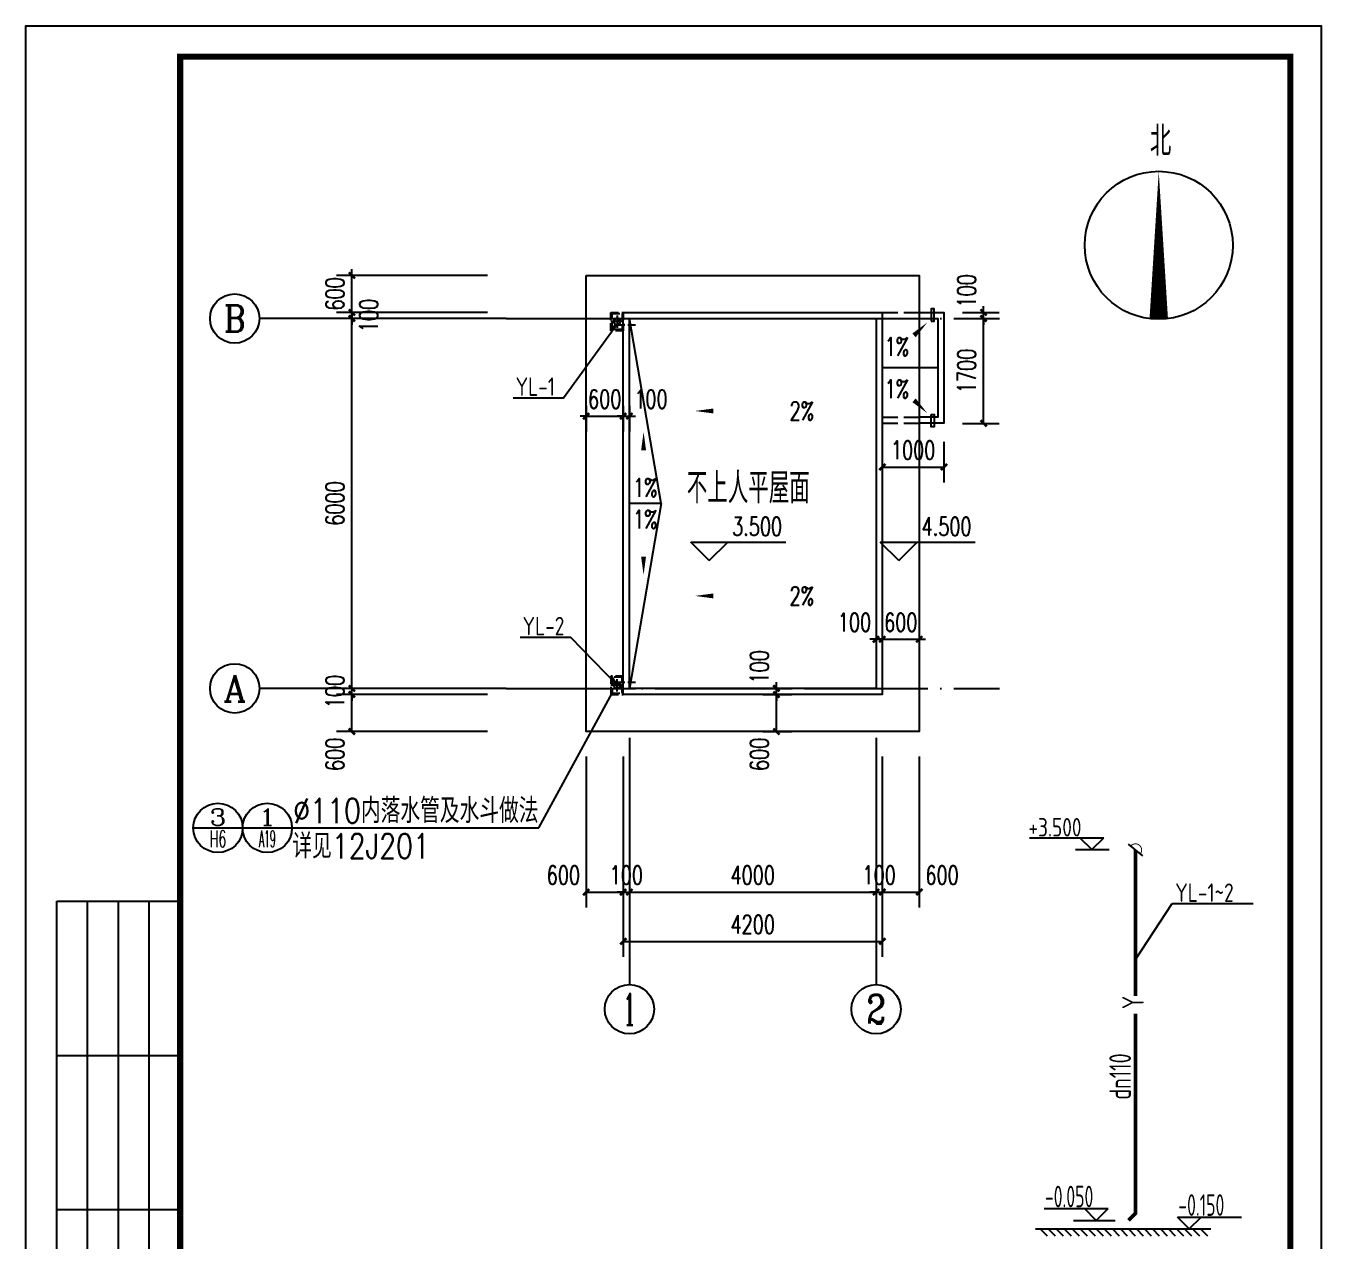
# Model space of a CAD drawing. Extents: x 5693218 to 11495510, y -728562 to -461276.
# Drawn here: x 5857017 to 5878017, y -493290 to -473576 of the extents above; entities that cross this region are included whole.
import ezdxf
from ezdxf.enums import TextEntityAlignment as Align

# ---------------------------------------------------------------- set-up
doc = ezdxf.new("R2010")
doc.units = 0
doc.header["$LTSCALE"] = 1000
doc.header["$MEASUREMENT"] = 0
for name, pattern in [('CONTINOUS', [0]), ('DASH', [0.35, 0.25, -0.1]), ('DASH_50', [0.175, 0.125, -0.05]), ('DOTE', [2.42, 2, -0.2, 0.02, -0.2])]:
    doc.linetypes.add(name, pattern=pattern)
doc.layers.get('0').update_dxf_attribs({"linetype": 'CONTINUOUS'})
doc.layers.get('Defpoints').update_dxf_attribs({"linetype": 'CONTINUOUS'})
doc.layers.add('_0', color=7, linetype='CONTINUOUS', lineweight=25)
for name, color, linetype in [('AXIS', 3, 'CONTINUOUS'), ('AXIS_TEXT', 7, 'CONTINUOUS'), ('DIM_ELEV', 3, 'CONTINUOUS'), ('DIM_SYMB', 3, 'CONTINUOUS'), ('DOTE', 252, 'CONTINUOUS'), ('LAYER1', 143, 'CONTINUOUS'), ('PUB_DIM', 3, 'CONTINUOUS'), ('PUB_TEXT', 7, 'CONTINUOUS'), ('PUB_TITLE', 4, 'CONTINUOUS'), ('TEXT_给水', 3, 'CONTINUOUS'), ('TWT_ELEV', 3, 'CONTINUOUS'), ('填充', 251, 'CONTINUOUS'), ('尺寸标注', 74, 'CONTINUOUS')]:
    doc.layers.add(name, color=color, linetype=linetype)
doc.styles.add('_HZTXT', font='txt.shx', dxfattribs={"width": 0.8, "bigfont": 'HZTXT.shx'})
doc.styles.add('_TCH_AXIS', font='COMPLEX', dxfattribs={"bigfont": 'GBCBIG'})
doc.styles.add('_TCH_DIM', font='SIMPLEX', dxfattribs={"bigfont": 'GBCBIG'})
doc.styles.add('_TCH_DIM_T3', font='SIMPLEX', dxfattribs={"width": 0.705882, "bigfont": 'GBCBIG'})
doc.styles.add('COMP', font='COMPLEX', dxfattribs={"bigfont": 'hztxt'})
doc.styles.add('COMPLEX', font='COMPLEX')
doc.styles.add('sceie', font='sceie.shx', dxfattribs={"width": 0.7, "bigfont": 'sceic.shx'})
doc.styles.add('schuco', font='sceie.shx', dxfattribs={"width": 0.7, "bigfont": 'sceic.shx'})
doc.styles.get("Standard").update_dxf_attribs({"font": 'GBENOR', "bigfont": 'GBCBIG'})
doc.styles.add('样式 1', font='sceie.shx', dxfattribs={"width": 0.75, "bigfont": 'sceic.shx'})
doc.dimstyles.new('_TCH_ARCH&&100', dxfattribs={"dimtxt": 297.5, "dimasz": 100, "dimexe": 250, "dimexo": 300, "dimgap": 126.25, "dimtad": 1, "dimdec": 0, "dimzin": 0, "dimdsep": 46, "dimtxsty": '_TCH_DIM_T3', "dimblk": 'ARCHTICK', "dimcen": 0.09, "dimclrt": 7, "dimazin": 2, "dimtfac": 1, "dimtdec": 0, "dimtix": 1, "dimtmove": 2, "dimatfit": 3, "dimfxl": 0, "dimtolj": 1, "dimtzin": 0, "dimarcsym": 0})

# ---------------------------------------------------------------- blocks, each defined once
blk = doc.blocks.new('$titleblk$00000095')
for p, q in [((-150, 20), (-150, 0)), ((-150, 20), (0, 20)), ((-125, 20), (-125, 0)), ((-100, 20), (-100, 0)), ((-75, 20), (-75, 0)), ((-75, 20), (-75, 0)), ((-50, 20), (-50, 0)), ((-25, 20), (-25, 0)), ((0, 20), (0, 0)), ((-150, 15), (-75, 15)), ((-75, 15), (0, 15)), ((-150, 10), (-75, 10)), ((-75, 10), (0, 10)), ((-150, 5), (-75, 5)), ((-75, 5), (0, 5))]:
    blk.add_line(p, q)
at = {"width": 0.8}
for s, p in [('建   筑', (-146.45, 15.65)), ('暖  通', (-70.35, 15.73)), ('结   构', (-146.45, 10.91)), ('给 排 水', (-71.03, 10.9)), ('电   气', (-146.45, 5.65)), ('工   艺', (-70.35, 6.13)), ('通   讯', (-146.45, 0.88)), ('自   控', (-70.35, 1.24))]:
    blk.add_text(s, height=3.509, dxfattribs=at).set_placement(p)
blk = doc.blocks.new('_INDEX')
blk.add_line((-0.5, 0), (0.5, 0))
blk.add_circle((0, 0), 0.5)
at = {"style": 'COMP'}
for tag, width, p, p2 in [('1', 2.333333, (-0.17, 0.05), (0.17, 0.05)), ('-', 1.166667, (-0.17, -0.39), (0.17, -0.39))]:
    blk.add_attdef(tag, text='', height=0.34, dxfattribs=dict(at, width=width)).set_placement(p, p2, align=Align.FIT)
blk = doc.blocks.new('_AXISO')
blk.add_circle((0, 0), 0.5)
at = {"layer": 'AXIS_TEXT', "style": 'COMPLEX', "width": 1.041667}
blk.add_attdef('A', text='', height=0.56, dxfattribs=at).set_placement((-0.25, -0.28), (0.25, -0.28), align=Align.FIT)
blk = doc.blocks.new('A$C05153518')
at = {"layer": 'LAYER1'}
h = blk.add_hatch(color=256, dxfattribs=at)
edge = h.paths.add_edge_path()
edge.add_ellipse((200, 200), major_axis=(77.8, 77.8), ratio=1, start_angle=315, end_angle=405, ccw=False)
edge.add_line((310, 200), (300, 200))
edge.add_ellipse((200, 200), major_axis=(-70.7, 70.7), ratio=1, start_angle=225, end_angle=315)
edge.add_line((200, 300), (200, 310))
edge = h.paths.add_edge_path()
edge.add_line((200, 310), (200, 300))
edge.add_ellipse((200, 200), major_axis=(70.7, 70.7), ratio=1, start_angle=45, end_angle=135)
edge.add_line((100, 200), (90, 200))
edge.add_ellipse((200, 200), major_axis=(-77.8, 77.8), ratio=1, start_angle=-45, end_angle=45, ccw=False)
edge = h.paths.add_edge_path()
edge.add_line((90, 200), (100, 200))
edge.add_ellipse((200, 200), major_axis=(-70.7, 70.7), ratio=1, start_angle=45, end_angle=135)
edge.add_line((200, 100), (200, 90))
edge.add_ellipse((200, 200), major_axis=(77.8, 77.8), ratio=1, start_angle=135, end_angle=225, ccw=False)
edge = h.paths.add_edge_path()
edge.add_line((300, 200), (310, 200))
edge.add_ellipse((200, 200), major_axis=(-77.8, 77.8), ratio=1, start_angle=135, end_angle=225, ccw=False)
edge.add_line((200, 90), (200, 100))
edge.add_ellipse((200, 200), major_axis=(70.7, 70.7), ratio=1, start_angle=225, end_angle=315)
h = blk.add_hatch(color=256, dxfattribs=at)
edge = h.paths.add_edge_path()
edge.add_ellipse((200, 200), major_axis=(77.8, 77.8), ratio=1, start_angle=315, end_angle=405, ccw=False)
edge.add_line((310, 200), (300, 200))
edge.add_ellipse((200, 200), major_axis=(-70.7, 70.7), ratio=1, start_angle=225, end_angle=315)
edge.add_line((200, 300), (200, 310))
edge = h.paths.add_edge_path()
edge.add_line((200, 310), (200, 300))
edge.add_ellipse((200, 200), major_axis=(70.7, 70.7), ratio=1, start_angle=45, end_angle=135)
edge.add_line((100, 200), (90, 200))
edge.add_ellipse((200, 200), major_axis=(-77.8, 77.8), ratio=1, start_angle=-45, end_angle=45, ccw=False)
edge = h.paths.add_edge_path()
edge.add_line((90, 200), (100, 200))
edge.add_ellipse((200, 200), major_axis=(-70.7, 70.7), ratio=1, start_angle=45, end_angle=135)
edge.add_line((200, 100), (200, 90))
edge.add_ellipse((200, 200), major_axis=(77.8, 77.8), ratio=1, start_angle=135, end_angle=225, ccw=False)
edge = h.paths.add_edge_path()
edge.add_line((300, 200), (310, 200))
edge.add_ellipse((200, 200), major_axis=(-77.8, 77.8), ratio=1, start_angle=135, end_angle=225, ccw=False)
edge.add_line((200, 90), (200, 100))
edge.add_ellipse((200, 200), major_axis=(70.7, 70.7), ratio=1, start_angle=225, end_angle=315)
at = {"layer": 'DOTE'}
for p, q in [((400, 200), (0, 200)), ((200, 400), (200, 0)), ((200, 400), (200, 0)), ((200, 400), (200, 0))]:
    blk.add_line(p, q, dxfattribs=at)
at = {"layer": 'LAYER1'}
for radius in [110, 110, 100, 100]:
    blk.add_circle((200, 200), radius, dxfattribs=at)
blk = doc.blocks.new('A$C395401BF')
at = {"layer": 'LAYER1', "xscale": -0.5, "yscale": 0.5, "zscale": 0.5, "rotation": 180}
blk.add_blockref('A$C05153518', (0, 200), dxfattribs=at)
blk = doc.blocks.new('34343434')
at = {"layer": 'DOTE'}
blk.add_line((57410, 27919), (57410, 28119), dxfattribs=at)
at = {"layer": 'LAYER1', "linetype": 'DASH_50'}
for p, q in [((57436, 28062), (57490, 28149)), ((57410, 28069), (57070, 28069)), ((57410, 27969), (57070, 27969))]:
    blk.add_line(p, q, dxfattribs=at)
for points in [[(57310, 27869), (57310, 28169), (57510, 28169), (57510, 27869)], [(57330, 27889), (57330, 28149), (57490, 28149), (57490, 27889)]]:
    blk.add_lwpolyline(points, close=True, dxfattribs=at)
at = {"layer": 'LAYER1', "linetype": 'CONTINOUS'}
blk.add_circle((57410, 28019), 50, dxfattribs=at)
at = {"rotation": 270}
blk.add_blockref('A$C395401BF', (57310, 28119), dxfattribs=at)
blk = doc.blocks.new('_ArchTick')
at = {"color": 0, "linetype": 'ByBlock', "const_width": 0.4}
blk.add_lwpolyline([(-0.5, -0.5), (0.5, 0.5)], dxfattribs=at)
blk = doc.blocks.new('*D627')
at = {"layer": 'AXIS', "color": 0, "lineweight": -2}
for p, q in [((5866702, -485428), (5866702, -488678)), ((5870902, -485428), (5870902, -488678)), ((5866702, -488428), (5870902, -488428))]:
    blk.add_line(p, q, dxfattribs=at)
at = {"layer": 'Defpoints', "color": 0}
for p in [(5866702, -485128), (5870902, -485128), (5870902, -488428)]:
    blk.add_point(p, dxfattribs=at)
at = {"layer": 'AXIS', "color": 0, "lineweight": -2, "xscale": 100, "yscale": 100, "zscale": 100, "rotation": 180}
blk.add_blockref('_ArchTick', (5866702, -488428), dxfattribs=at)
at = {"layer": 'AXIS', "color": 0, "lineweight": -2, "xscale": 100, "yscale": 100, "zscale": 100}
blk.add_blockref('_ArchTick', (5870902, -488428), dxfattribs=at)
at = {"layer": 'AXIS', "color": 7, "insert": (5868802, -488153), "char_height": 297.5, "attachment_point": 5, "style": '_TCH_DIM_T3'}
blk.add_mtext('\\A1;4200', dxfattribs=at)
blk = doc.blocks.new('*D628')
at = {"layer": 'AXIS', "color": 0, "lineweight": -2}
for p, q in [((5866102, -485428), (5866102, -487878)), ((5866702, -485428), (5866702, -487878)), ((5866102, -487628), (5866702, -487628))]:
    blk.add_line(p, q, dxfattribs=at)
at = {"layer": 'Defpoints', "color": 0}
for p in [(5866102, -485128), (5866702, -485128), (5866702, -487628)]:
    blk.add_point(p, dxfattribs=at)
at = {"layer": 'AXIS', "color": 0, "lineweight": -2, "xscale": 100, "yscale": 100, "zscale": 100, "rotation": 180}
blk.add_blockref('_ArchTick', (5866102, -487628), dxfattribs=at)
at = {"layer": 'AXIS', "color": 0, "lineweight": -2, "xscale": 100, "yscale": 100, "zscale": 100}
blk.add_blockref('_ArchTick', (5866702, -487628), dxfattribs=at)
at = {"layer": 'AXIS', "color": 7, "insert": (5865732, -487353), "char_height": 297.5, "attachment_point": 5, "style": '_TCH_DIM_T3'}
blk.add_mtext('\\A1;600', dxfattribs=at)
blk = doc.blocks.new('*D629')
at = {"layer": 'AXIS', "color": 0, "lineweight": -2}
for p, q in [((5866702, -485428), (5866702, -487878)), ((5866802, -485428), (5866802, -487878)), ((5866702, -487628), (5866602, -487628)), ((5866702, -487628), (5866802, -487628)), ((5866802, -487628), (5866902, -487628))]:
    blk.add_line(p, q, dxfattribs=at)
at = {"layer": 'Defpoints', "color": 0}
for p in [(5866702, -485128), (5866802, -485128), (5866802, -487628)]:
    blk.add_point(p, dxfattribs=at)
at = {"layer": 'AXIS', "color": 0, "lineweight": -2, "xscale": 100, "yscale": 100, "zscale": 100}
blk.add_blockref('_ArchTick', (5866702, -487628), dxfattribs=at)
at = {"layer": 'AXIS', "color": 0, "lineweight": -2, "xscale": 100, "yscale": 100, "zscale": 100, "rotation": 180}
blk.add_blockref('_ArchTick', (5866802, -487628), dxfattribs=at)
at = {"layer": 'AXIS', "color": 7, "insert": (5866752, -487353), "char_height": 297.5, "attachment_point": 5, "style": '_TCH_DIM_T3'}
blk.add_mtext('\\A1;100', dxfattribs=at)
blk = doc.blocks.new('*D630')
at = {"layer": 'AXIS', "color": 0, "lineweight": -2}
for p, q in [((5866802, -485428), (5866802, -487878)), ((5870802, -485428), (5870802, -487878)), ((5866802, -487628), (5870802, -487628))]:
    blk.add_line(p, q, dxfattribs=at)
at = {"layer": 'Defpoints', "color": 0}
for p in [(5866802, -485128), (5870802, -485128), (5870802, -487628)]:
    blk.add_point(p, dxfattribs=at)
at = {"layer": 'AXIS', "color": 0, "lineweight": -2, "xscale": 100, "yscale": 100, "zscale": 100, "rotation": 180}
blk.add_blockref('_ArchTick', (5866802, -487628), dxfattribs=at)
at = {"layer": 'AXIS', "color": 0, "lineweight": -2, "xscale": 100, "yscale": 100, "zscale": 100}
blk.add_blockref('_ArchTick', (5870802, -487628), dxfattribs=at)
at = {"layer": 'AXIS', "color": 7, "insert": (5868802, -487353), "char_height": 297.5, "attachment_point": 5, "style": '_TCH_DIM_T3'}
blk.add_mtext('\\A1;4000', dxfattribs=at)
blk = doc.blocks.new('*D631')
at = {"layer": 'AXIS', "color": 0, "lineweight": -2}
for p, q in [((5870802, -485428), (5870802, -487878)), ((5870902, -485428), (5870902, -487878)), ((5870802, -487628), (5870702, -487628)), ((5870802, -487628), (5870902, -487628)), ((5870902, -487628), (5871002, -487628))]:
    blk.add_line(p, q, dxfattribs=at)
at = {"layer": 'Defpoints', "color": 0}
for p in [(5870802, -485128), (5870902, -485128), (5870902, -487628)]:
    blk.add_point(p, dxfattribs=at)
at = {"layer": 'AXIS', "color": 0, "lineweight": -2, "xscale": 100, "yscale": 100, "zscale": 100}
blk.add_blockref('_ArchTick', (5870802, -487628), dxfattribs=at)
at = {"layer": 'AXIS', "color": 0, "lineweight": -2, "xscale": 100, "yscale": 100, "zscale": 100, "rotation": 180}
blk.add_blockref('_ArchTick', (5870902, -487628), dxfattribs=at)
at = {"layer": 'AXIS', "color": 7, "insert": (5870852, -487353), "char_height": 297.5, "attachment_point": 5, "style": '_TCH_DIM_T3'}
blk.add_mtext('\\A1;100', dxfattribs=at)
blk = doc.blocks.new('*D632')
at = {"layer": 'AXIS', "color": 0, "lineweight": -2}
for p, q in [((5870902, -485428), (5870902, -487878)), ((5871502, -485428), (5871502, -487878)), ((5870902, -487628), (5871502, -487628))]:
    blk.add_line(p, q, dxfattribs=at)
at = {"layer": 'Defpoints', "color": 0}
for p in [(5870902, -485128), (5871502, -485128), (5871502, -487628)]:
    blk.add_point(p, dxfattribs=at)
at = {"layer": 'AXIS', "color": 0, "lineweight": -2, "xscale": 100, "yscale": 100, "zscale": 100, "rotation": 180}
blk.add_blockref('_ArchTick', (5870902, -487628), dxfattribs=at)
at = {"layer": 'AXIS', "color": 0, "lineweight": -2, "xscale": 100, "yscale": 100, "zscale": 100}
blk.add_blockref('_ArchTick', (5871502, -487628), dxfattribs=at)
at = {"layer": 'AXIS', "color": 7, "insert": (5871872, -487353), "char_height": 297.5, "attachment_point": 5, "style": '_TCH_DIM_T3'}
blk.add_mtext('\\A1;600', dxfattribs=at)
blk = doc.blocks.new('*D633')
at = {"layer": 'AXIS', "color": 0, "lineweight": -2}
for p, q in [((5864502, -484424), (5862052, -484424)), ((5862302, -485024), (5862302, -484424)), ((5864502, -485024), (5862052, -485024))]:
    blk.add_line(p, q, dxfattribs=at)
at = {"layer": 'Defpoints', "color": 0}
for p in [(5862302, -484424), (5864802, -484424), (5864802, -485024)]:
    blk.add_point(p, dxfattribs=at)
at = {"layer": 'AXIS', "color": 0, "lineweight": -2, "xscale": 100, "yscale": 100, "zscale": 100}
for p, rotation in [((5862302, -484424), 90), ((5862302, -485024), 270)]:
    blk.add_blockref('_ArchTick', p, dxfattribs=dict(at, rotation=rotation))
at = {"layer": 'AXIS', "color": 7, "insert": (5862027, -485394), "char_height": 297.5, "attachment_point": 5, "rotation": 90, "style": '_TCH_DIM_T3'}
blk.add_mtext('\\A1;600', dxfattribs=at)
blk = doc.blocks.new('*D634')
at = {"layer": 'AXIS', "color": 0, "lineweight": -2}
for p, q in [((5862302, -484324), (5862302, -484224)), ((5864502, -484324), (5862052, -484324)), ((5864502, -484424), (5862052, -484424)), ((5862302, -484424), (5862302, -484324)), ((5862302, -484424), (5862302, -484524))]:
    blk.add_line(p, q, dxfattribs=at)
at = {"layer": 'Defpoints', "color": 0}
for p in [(5862302, -484324), (5864802, -484324), (5864802, -484424)]:
    blk.add_point(p, dxfattribs=at)
at = {"layer": 'AXIS', "color": 0, "lineweight": -2, "xscale": 100, "yscale": 100, "zscale": 100}
for p, rotation in [((5862302, -484324), 270), ((5862302, -484424), 90)]:
    blk.add_blockref('_ArchTick', p, dxfattribs=dict(at, rotation=rotation))
at = {"layer": 'AXIS', "color": 7, "insert": (5862027, -484374), "char_height": 297.5, "attachment_point": 5, "rotation": 90, "style": '_TCH_DIM_T3'}
blk.add_mtext('\\A1;100', dxfattribs=at)
blk = doc.blocks.new('*D635')
at = {"layer": 'AXIS', "color": 0, "lineweight": -2}
for p, q in [((5864502, -478324), (5862052, -478324)), ((5862302, -484324), (5862302, -478324)), ((5864502, -484324), (5862052, -484324))]:
    blk.add_line(p, q, dxfattribs=at)
at = {"layer": 'Defpoints', "color": 0}
for p in [(5862302, -478324), (5864802, -478324), (5864802, -484324)]:
    blk.add_point(p, dxfattribs=at)
at = {"layer": 'AXIS', "color": 0, "lineweight": -2, "xscale": 100, "yscale": 100, "zscale": 100}
for p, rotation in [((5862302, -478324), 90), ((5862302, -484324), 270)]:
    blk.add_blockref('_ArchTick', p, dxfattribs=dict(at, rotation=rotation))
at = {"layer": 'AXIS', "color": 7, "insert": (5862027, -481324), "char_height": 297.5, "attachment_point": 5, "rotation": 90, "style": '_TCH_DIM_T3'}
blk.add_mtext('\\A1;6000', dxfattribs=at)
blk = doc.blocks.new('*D636')
at = {"layer": 'AXIS', "color": 0, "lineweight": -2}
for p, q in [((5862302, -478224), (5862302, -478124)), ((5864502, -478224), (5862052, -478224)), ((5864502, -478324), (5862052, -478324)), ((5862302, -478324), (5862302, -478224)), ((5862302, -478324), (5862302, -478424))]:
    blk.add_line(p, q, dxfattribs=at)
at = {"layer": 'Defpoints', "color": 0}
for p in [(5862302, -478224), (5864802, -478224), (5864802, -478324)]:
    blk.add_point(p, dxfattribs=at)
at = {"layer": 'AXIS', "color": 0, "lineweight": -2, "xscale": 100, "yscale": 100, "zscale": 100}
for p, rotation in [((5862302, -478224), 270), ((5862302, -478324), 90)]:
    blk.add_blockref('_ArchTick', p, dxfattribs=dict(at, rotation=rotation))
at = {"layer": 'AXIS', "color": 7, "insert": (5862577, -478274), "char_height": 297.5, "attachment_point": 5, "rotation": 90, "style": '_TCH_DIM_T3'}
blk.add_mtext('\\A1;100', dxfattribs=at)
blk = doc.blocks.new('*D637')
at = {"layer": 'AXIS', "color": 0, "lineweight": -2}
for p, q in [((5862302, -477624), (5862302, -477524)), ((5864502, -477624), (5862052, -477624)), ((5862302, -478224), (5862302, -477624)), ((5864502, -478224), (5862052, -478224)), ((5862302, -478224), (5862302, -478324))]:
    blk.add_line(p, q, dxfattribs=at)
at = {"layer": 'Defpoints', "color": 0}
for p in [(5862302, -477624), (5864802, -477624), (5864802, -478224)]:
    blk.add_point(p, dxfattribs=at)
at = {"layer": 'AXIS', "color": 0, "lineweight": -2, "xscale": 100, "yscale": 100, "zscale": 100}
for p, rotation in [((5862302, -477624), 270), ((5862302, -478224), 90)]:
    blk.add_blockref('_ArchTick', p, dxfattribs=dict(at, rotation=rotation))
at = {"layer": 'AXIS', "color": 7, "insert": (5862027, -477924), "char_height": 297.5, "attachment_point": 5, "rotation": 90, "style": '_TCH_DIM_T3'}
blk.add_mtext('\\A1;600', dxfattribs=at)
blk = doc.blocks.new('*D616')
at = {"layer": 'Defpoints', "color": 0}
for p in [(5866702, -479439), (5866802, -479439), (5866802, -479907)]:
    blk.add_point(p, dxfattribs=at)
at = {"layer": 'PUB_DIM', "color": 0, "lineweight": -2}
for p, q in [((5866702, -479739), (5866702, -480157)), ((5866802, -479739), (5866802, -480157)), ((5866702, -479907), (5866602, -479907)), ((5866702, -479907), (5866802, -479907)), ((5866802, -479907), (5866902, -479907))]:
    blk.add_line(p, q, dxfattribs=at)
at = {"layer": 'PUB_DIM', "color": 0, "lineweight": -2, "xscale": 100, "yscale": 100, "zscale": 100}
blk.add_blockref('_ArchTick', (5866702, -479907), dxfattribs=at)
at = {"layer": 'PUB_DIM', "color": 0, "lineweight": -2, "xscale": 100, "yscale": 100, "zscale": 100, "rotation": 180}
blk.add_blockref('_ArchTick', (5866802, -479907), dxfattribs=at)
at = {"layer": 'PUB_DIM', "color": 7, "insert": (5867152, -479632), "char_height": 297.5, "attachment_point": 5, "style": '_TCH_DIM_T3'}
blk.add_mtext('\\A1;100', dxfattribs=at)
blk = doc.blocks.new('*D617')
at = {"layer": 'Defpoints', "color": 0}
for p in [(5866102, -479439), (5866702, -479439), (5866702, -479907)]:
    blk.add_point(p, dxfattribs=at)
at = {"layer": 'PUB_DIM', "color": 0, "lineweight": -2}
for p, q in [((5866102, -479739), (5866102, -480157)), ((5866702, -479739), (5866702, -480157)), ((5866102, -479907), (5866002, -479907)), ((5866102, -479907), (5866702, -479907)), ((5866702, -479907), (5866802, -479907))]:
    blk.add_line(p, q, dxfattribs=at)
at = {"layer": 'PUB_DIM', "color": 0, "lineweight": -2, "xscale": 100, "yscale": 100, "zscale": 100}
blk.add_blockref('_ArchTick', (5866102, -479907), dxfattribs=at)
at = {"layer": 'PUB_DIM', "color": 0, "lineweight": -2, "xscale": 100, "yscale": 100, "zscale": 100, "rotation": 180}
blk.add_blockref('_ArchTick', (5866702, -479907), dxfattribs=at)
at = {"layer": 'PUB_DIM', "color": 7, "insert": (5866402, -479632), "char_height": 297.5, "attachment_point": 5, "style": '_TCH_DIM_T3'}
blk.add_mtext('\\A1;600', dxfattribs=at)
blk = doc.blocks.new('*D620')
at = {"layer": 'Defpoints', "color": 0}
for p in [(5868667, -484424), (5869185, -484424), (5868667, -485024)]:
    blk.add_point(p, dxfattribs=at)
at = {"layer": 'PUB_DIM', "color": 0, "lineweight": -2}
for p, q in [((5868967, -484424), (5869435, -484424)), ((5869185, -485024), (5869185, -484424)), ((5868967, -485024), (5869435, -485024))]:
    blk.add_line(p, q, dxfattribs=at)
at = {"layer": 'PUB_DIM', "color": 0, "lineweight": -2, "xscale": 100, "yscale": 100, "zscale": 100}
for p, rotation in [((5869185, -484424), 90), ((5869185, -485024), 270)]:
    blk.add_blockref('_ArchTick', p, dxfattribs=dict(at, rotation=rotation))
at = {"layer": 'PUB_DIM', "color": 7, "insert": (5868910, -485394), "char_height": 297.5, "attachment_point": 5, "rotation": 90, "style": '_TCH_DIM_T3'}
blk.add_mtext('\\A1;600', dxfattribs=at)
blk = doc.blocks.new('*D621')
at = {"layer": 'Defpoints', "color": 0}
for p in [(5868667, -484324), (5868667, -484424), (5869185, -484324)]:
    blk.add_point(p, dxfattribs=at)
at = {"layer": 'PUB_DIM', "color": 0, "lineweight": -2}
for p, q in [((5869185, -484324), (5869185, -484224)), ((5868967, -484324), (5869435, -484324)), ((5868967, -484424), (5869435, -484424)), ((5869185, -484424), (5869185, -484324)), ((5869185, -484424), (5869185, -484524))]:
    blk.add_line(p, q, dxfattribs=at)
at = {"layer": 'PUB_DIM', "color": 0, "lineweight": -2, "xscale": 100, "yscale": 100, "zscale": 100}
for p, rotation in [((5869185, -484324), 270), ((5869185, -484424), 90)]:
    blk.add_blockref('_ArchTick', p, dxfattribs=dict(at, rotation=rotation))
at = {"layer": 'PUB_DIM', "color": 7, "insert": (5868910, -483974), "char_height": 297.5, "attachment_point": 5, "rotation": 90, "style": '_TCH_DIM_T3'}
blk.add_mtext('\\A1;100', dxfattribs=at)
blk = doc.blocks.new('*D622')
at = {"layer": 'Defpoints', "color": 0}
for p in [(5870802, -483062), (5870902, -483062), (5870902, -483527)]:
    blk.add_point(p, dxfattribs=at)
at = {"layer": 'PUB_DIM', "color": 0, "lineweight": -2}
for p, q in [((5870802, -483362), (5870802, -483777)), ((5870902, -483362), (5870902, -483777)), ((5870802, -483527), (5870702, -483527)), ((5870802, -483527), (5870902, -483527)), ((5870902, -483527), (5871002, -483527))]:
    blk.add_line(p, q, dxfattribs=at)
at = {"layer": 'PUB_DIM', "color": 0, "lineweight": -2, "xscale": 100, "yscale": 100, "zscale": 100}
blk.add_blockref('_ArchTick', (5870802, -483527), dxfattribs=at)
at = {"layer": 'PUB_DIM', "color": 0, "lineweight": -2, "xscale": 100, "yscale": 100, "zscale": 100, "rotation": 180}
blk.add_blockref('_ArchTick', (5870902, -483527), dxfattribs=at)
at = {"layer": 'PUB_DIM', "color": 7, "insert": (5870452, -483252), "char_height": 297.5, "attachment_point": 5, "style": '_TCH_DIM_T3'}
blk.add_mtext('\\A1;100', dxfattribs=at)
blk = doc.blocks.new('*D623')
at = {"layer": 'Defpoints', "color": 0}
for p in [(5870902, -483062), (5871502, -483062), (5871502, -483527)]:
    blk.add_point(p, dxfattribs=at)
at = {"layer": 'PUB_DIM', "color": 0, "lineweight": -2}
for p, q in [((5870902, -483362), (5870902, -483777)), ((5871502, -483362), (5871502, -483777)), ((5870902, -483527), (5870802, -483527)), ((5870902, -483527), (5871502, -483527)), ((5871502, -483527), (5871602, -483527))]:
    blk.add_line(p, q, dxfattribs=at)
at = {"layer": 'PUB_DIM', "color": 0, "lineweight": -2, "xscale": 100, "yscale": 100, "zscale": 100}
blk.add_blockref('_ArchTick', (5870902, -483527), dxfattribs=at)
at = {"layer": 'PUB_DIM', "color": 0, "lineweight": -2, "xscale": 100, "yscale": 100, "zscale": 100, "rotation": 180}
blk.add_blockref('_ArchTick', (5871502, -483527), dxfattribs=at)
at = {"layer": 'PUB_DIM', "color": 7, "insert": (5871202, -483252), "char_height": 297.5, "attachment_point": 5, "style": '_TCH_DIM_T3'}
blk.add_mtext('\\A1;600', dxfattribs=at)
blk = doc.blocks.new('*D624')
at = {"layer": 'Defpoints', "color": 0}
for p in [(5870902, -480024), (5871902, -480024), (5871902, -480734)]:
    blk.add_point(p, dxfattribs=at)
at = {"layer": 'PUB_DIM', "color": 0, "lineweight": -2}
for p, q in [((5870902, -480324), (5870902, -480984)), ((5871902, -480324), (5871902, -480984)), ((5870902, -480734), (5871902, -480734))]:
    blk.add_line(p, q, dxfattribs=at)
at = {"layer": 'PUB_DIM', "color": 0, "lineweight": -2, "xscale": 100, "yscale": 100, "zscale": 100, "rotation": 180}
blk.add_blockref('_ArchTick', (5870902, -480734), dxfattribs=at)
at = {"layer": 'PUB_DIM', "color": 0, "lineweight": -2, "xscale": 100, "yscale": 100, "zscale": 100}
blk.add_blockref('_ArchTick', (5871902, -480734), dxfattribs=at)
at = {"layer": 'PUB_DIM', "color": 7, "insert": (5871402, -480459), "char_height": 297.5, "attachment_point": 5, "style": '_TCH_DIM_T3'}
blk.add_mtext('\\A1;1000', dxfattribs=at)
blk = doc.blocks.new('*D625')
at = {"layer": 'Defpoints', "color": 0}
for p in [(5871902, -478324), (5872545, -478324), (5871902, -480024)]:
    blk.add_point(p, dxfattribs=at)
at = {"layer": 'PUB_DIM', "color": 0, "lineweight": -2}
for p, q in [((5872202, -478324), (5872795, -478324)), ((5872545, -480024), (5872545, -478324)), ((5872202, -480024), (5872795, -480024))]:
    blk.add_line(p, q, dxfattribs=at)
at = {"layer": 'PUB_DIM', "color": 0, "lineweight": -2, "xscale": 100, "yscale": 100, "zscale": 100}
for p, rotation in [((5872545, -478324), 90), ((5872545, -480024), 270)]:
    blk.add_blockref('_ArchTick', p, dxfattribs=dict(at, rotation=rotation))
at = {"layer": 'PUB_DIM', "color": 7, "insert": (5872270, -479174), "char_height": 297.5, "attachment_point": 5, "rotation": 90, "style": '_TCH_DIM_T3'}
blk.add_mtext('\\A1;1700', dxfattribs=at)
blk = doc.blocks.new('*D626')
at = {"layer": 'Defpoints', "color": 0}
for p in [(5871902, -478224), (5871902, -478324), (5872545, -478224)]:
    blk.add_point(p, dxfattribs=at)
at = {"layer": 'PUB_DIM', "color": 0, "lineweight": -2}
for p, q in [((5872545, -478224), (5872545, -478124)), ((5872202, -478224), (5872795, -478224)), ((5872202, -478324), (5872795, -478324)), ((5872545, -478324), (5872545, -478224)), ((5872545, -478324), (5872545, -478424))]:
    blk.add_line(p, q, dxfattribs=at)
at = {"layer": 'PUB_DIM', "color": 0, "lineweight": -2, "xscale": 100, "yscale": 100, "zscale": 100}
for p, rotation in [((5872545, -478224), 270), ((5872545, -478324), 90)]:
    blk.add_blockref('_ArchTick', p, dxfattribs=dict(at, rotation=rotation))
at = {"layer": 'PUB_DIM', "color": 7, "insert": (5872270, -477874), "char_height": 297.5, "attachment_point": 5, "rotation": 90, "style": '_TCH_DIM_T3'}
blk.add_mtext('\\A1;100', dxfattribs=at)

msp = doc.modelspace()

# ---------------------------------------------------------------- linework, layer by layer
for p, q in [((5867317.7, -481323.5), (5866802.2, -478323.5)), ((5867317.7, -481323.5), (5866802.2, -484323.5)), ((5874889.4, -486850.9), (5875123.3, -487038.7))]:
    msp.add_line(p, q)
at = {"color": 0, "linetype": 'DASH'}
for p, q in [((5870902.2, -478223.5), (5871502.2, -478223.5)), ((5870902.2, -478323.5), (5871502.2, -478323.5)), ((5870902.2, -479923.5), (5871502.2, -479923.5)), ((5870902.2, -480023.5), (5871502.2, -480023.5))]:
    msp.add_line(p, q, dxfattribs=at)
at = {"color": 0}
msp.add_line((5871802.2, -479123.5), (5870902.2, -479123.5), dxfattribs=at)
for points in [[(5878017, -503276.5), (5857017, -503276.5), (5857017, -473576.5), (5878017, -473576.5)], [(5866102.2, -477623.5), (5871502.2, -477623.5), (5871502.2, -485023.5), (5866102.2, -485023.5)], [(5866802.2, -478323.5), (5870802.2, -478323.5), (5870802.2, -484323.5), (5866802.2, -484323.5)]]:
    msp.add_lwpolyline(points, close=True, dxfattribs=at)
at = {"color": 0, "const_width": 100}
msp.add_lwpolyline([(5877517, -502776.5), (5859517, -502776.5), (5859517, -474076.5), (5877517, -474076.5)], close=True, dxfattribs=at)
for points in [[(5871693.8, -478369), (5871743.8, -478369), (5871743.8, -478169), (5871693.8, -478169)], [(5871693.8, -479878.1), (5871743.8, -479878.1), (5871743.8, -480078.1), (5871693.8, -480078.1)]]:
    msp.add_lwpolyline(points, close=True)
at = {"color": 0, "linetype": 'DASH'}
msp.add_lwpolyline([(5866702.2, -478223.5), (5870902.2, -478223.5), (5870902.2, -484423.5), (5866702.2, -484423.5)], close=True, dxfattribs=at)
for points in [[(5871502.2, -478223.5), (5871902.2, -478223.5), (5871902.2, -480023.5), (5871502.2, -480023.5)], [(5871502.2, -478323.5), (5871802.2, -478323.5), (5871802.2, -479923.5), (5871502.2, -479923.5)], [(5864916.5, -479608.5), (5865735.2, -479608.5), (5866596, -478423.2)], [(5865028.8, -483492.3), (5865847.5, -483492.3), (5866602.2, -484273.5)]]:
    msp.add_lwpolyline(points)
at = {"const_width": 15}
msp.add_lwpolyline([(5874929.5, -486883.1, -1), (5875085.4, -487008.3)], format="xyb", dxfattribs=at)
at = {"layer": '_0', "color": 0}
msp.add_line((5867317.7, -481323.5), (5866802.2, -481323.5), dxfattribs=at)
at = {"layer": 'AXIS', "color": 0}
for p, q in [((5864802.2, -478323.5), (5860802.2, -478323.5)), ((5864802.2, -484323.5), (5860802.2, -484323.5)), ((5866802.2, -485128), (5866802.2, -489128)), ((5870802.2, -485128), (5870802.2, -489128))]:
    msp.add_line(p, q, dxfattribs=at)
at = {"layer": 'DIM_ELEV', "color": 0}
for p, q in [((5868097.6, -482250.7), (5867797.6, -481950.7)), ((5867797.6, -481950.7), (5869337.8, -481950.7)), ((5868097.6, -482250.7), (5868397.6, -481950.7)), ((5871169.2, -482250.7), (5870869.2, -481950.7)), ((5870869.2, -481950.7), (5872409.4, -481950.7)), ((5871169.2, -482250.7), (5871469.2, -481950.7))]:
    msp.add_line(p, q, dxfattribs=at)
at = {"layer": 'DIM_SYMB'}
for points in [[(5875384.7, -478335.7, 300, 0, 0), (5875384.7, -475935.7, 0, 0, 0)], [(5871325.9, -478685.7, 0, 0, 0), (5871631.7, -478387.5, 0, 80, 0), (5871416.9, -478596.9, 0, 0, 0)], [(5871325.9, -479561.4, 0, 0, 0), (5871631.7, -479859.6, 0, 80, 0), (5871416.9, -479650.2, 0, 0, 0)], [(5867031.9, -480816.2, 0, 0, 0), (5867031.9, -480162.8, 0, 80, 0), (5867031.9, -480462.8, 0, 0, 0)], [(5867031.9, -481830.9, 0, 0, 0), (5867031.9, -482484.3, 0, 80, 0), (5867031.9, -482184.3, 0, 0, 0)]]:
    msp.add_lwpolyline(points, format="xyseb", dxfattribs=at)
at = {"layer": 'DIM_SYMB', "color": 0}
for points in [[(5869294.2, -479823.5, 0, 0, 0), (5867865.1, -479823.5, 0, 80, 0), (5868165.1, -479823.5, 0, 0, 0)], [(5869294.2, -482823.5, 0, 0, 0), (5867865.1, -482823.5, 0, 80, 0), (5868165.1, -482823.5, 0, 0, 0)]]:
    msp.add_lwpolyline(points, format="xyseb", dxfattribs=at)
at = {"layer": 'DIM_SYMB'}
msp.add_circle((5875384.7, -477135.7), 1200, dxfattribs=at)
at = {"layer": 'DOTE', "linetype": 'DOTE'}
for p, q in [((5864802.2, -478323.5), (5872802.2, -478323.5)), ((5864802.2, -484323.5), (5872802.2, -484323.5))]:
    msp.add_line(p, q, dxfattribs=at)
at = {"layer": 'PUB_DIM'}
for p, q in [((5865333, -486586.9), (5866522.2, -484403.5)), ((5859898.6, -486586.9), (5865333, -486586.9))]:
    msp.add_line(p, q, dxfattribs=at)
at = {"layer": 'PUB_TEXT'}
for p, q in [((5875007.3, -488720.1), (5875600.6, -487810.6)), ((5875600.6, -487810.6), (5876915.7, -487810.6)), ((5873386.2, -493092.9), (5876231.4, -493092.9)), ((5873462.1, -493092.9), (5873572.9, -493203.7)), ((5873592.2, -493092.9), (5873703, -493203.7)), ((5873722.2, -493092.9), (5873833, -493203.7)), ((5873852.2, -493092.9), (5873963, -493203.7)), ((5873982.3, -493092.9), (5874093.1, -493203.7)), ((5874112.3, -493092.9), (5874223.1, -493203.7)), ((5874242.3, -493092.9), (5874353.1, -493203.7)), ((5874372.3, -493092.9), (5874483.2, -493203.7)), ((5874502.4, -493092.9), (5874613.2, -493203.7)), ((5874632.4, -493092.9), (5874743.2, -493203.7)), ((5874762.4, -493092.9), (5874873.3, -493203.7)), ((5874892.5, -493092.9), (5875003.3, -493203.7)), ((5875022.5, -493092.9), (5875133.3, -493203.7)), ((5875152.5, -493092.9), (5875263.3, -493203.7)), ((5875282.6, -493092.9), (5875393.4, -493203.7)), ((5875412.6, -493092.9), (5875523.4, -493203.7)), ((5875542.6, -493092.9), (5875653.4, -493203.7)), ((5875672.7, -493092.9), (5875783.5, -493203.7)), ((5875802.7, -493092.9), (5875913.5, -493203.7)), ((5875932.7, -493092.9), (5876043.5, -493203.7)), ((5876062.8, -493092.9), (5876173.6, -493203.7))]:
    msp.add_line(p, q, dxfattribs=at)
at = {"layer": 'TEXT_给水', "color": 4, "linetype": 'Continuous', "const_width": 60}
for points in [[(5875007.3, -486943.7), (5875007.3, -489315.8)], [(5874893.6, -492954.6), (5875007.3, -492840.9), (5875007.3, -489598.2)]]:
    msp.add_lwpolyline(points, dxfattribs=at)
at = {"layer": 'TWT_ELEV', "color": 0}
for p, q in [((5873286.6, -486747), (5874491.8, -486747)), ((5874299.8, -486939), (5874107.8, -486747)), ((5874299.8, -486939), (5874491.8, -486747)), ((5873525, -492762.6), (5874563.7, -492762.6)), ((5874371.7, -492954.6), (5874179.7, -492762.6)), ((5874371.7, -492954.6), (5874563.7, -492762.6)), ((5874000.4, -492954.6), (5874677.5, -492954.6)), ((5875879.7, -493092.9), (5875687.7, -492900.9)), ((5875687.7, -492900.9), (5876726.4, -492900.9)), ((5875879.7, -493092.9), (5876071.7, -492900.9))]:
    msp.add_line(p, q, dxfattribs=at)
at = {"layer": '填充'}
msp.add_lwpolyline([(5866702.2, -484423.5), (5866702.2, -478223.5), (5870902.2, -478223.5), (5870902.2, -484423.5)], close=True, dxfattribs=at)
at = {"layer": '尺寸标注', "color": 0}
for p, q in [((5874035.8, -486939), (5874315.5, -486939)), ((5874299.8, -486939), (5874579.5, -486939)), ((5873398.8, -493092.9), (5873678.4, -493092.9)), ((5873662.8, -493092.9), (5873942.5, -493092.9))]:
    msp.add_line(p, q, dxfattribs=at)

# ---------------------------------------------------------------- block references
at = {"linetype": 'DOTE', "rotation": 180}
msp.add_blockref('34343434', (5924012.2, -450354.4), dxfattribs=at)
at = {"linetype": 'DOTE', "xscale": -1}
msp.add_blockref('34343434', (5924012.2, -512292.7), dxfattribs=at)
at = {"layer": 'AXIS', "color": 0}
ref = msp.add_blockref('_AXISO', (5860402.2, -478323.5), dxfattribs=dict(at, xscale=800, yscale=800, zscale=800))
ref.add_attrib('A', 'B', dxfattribs={"layer": 'AXIS_TEXT', "color": 0, "height": 435.3, "style": '_TCH_AXIS'}).set_placement((5860226, -478541.2), (5860578.4, -478541.2), align=Align.FIT)
ref = msp.add_blockref('_AXISO', (5860402.2, -484323.5), dxfattribs=dict(at, xscale=800, yscale=800, zscale=800))
ref.add_attrib('A', 'A', dxfattribs={"layer": 'AXIS_TEXT', "color": 0, "height": 425.2, "style": '_TCH_AXIS'}).set_placement((5860220, -484536.1), (5860584.4, -484536.1), align=Align.FIT)
ref = msp.add_blockref('_AXISO', (5866802.2, -489528), dxfattribs=dict(at, xscale=800, yscale=800, zscale=800))
ref.add_attrib('A', '1', dxfattribs={"layer": 'AXIS_TEXT', "color": 0, "height": 514.7, "style": '_TCH_AXIS'}).set_placement((5866691.9, -489785.4), (5866912.5, -489785.4), align=Align.FIT)
ref = msp.add_blockref('_AXISO', (5870802.2, -489528), dxfattribs=dict(at, xscale=800, yscale=800, zscale=800))
ref.add_attrib('A', '2', dxfattribs={"layer": 'AXIS_TEXT', "color": 0, "height": 465.9, "style": '_TCH_AXIS'}).set_placement((5870646.9, -489761), (5870957.5, -489761), align=Align.FIT)
at = {"layer": 'PUB_DIM'}
ref = msp.add_blockref('_INDEX', (5860130.7, -486586.9), dxfattribs=dict(at, xscale=800, yscale=800, zscale=800))
ref.add_attrib('1', '3', dxfattribs={"layer": '0', "height": 272, "style": 'COMP', "width": 1.5}).set_placement((5859994.7, -486546.9), (5860266.7, -486546.9), align=Align.FIT)
ref.add_attrib('-', 'H6', dxfattribs={"layer": '0', "height": 272, "style": 'COMP', "width": 0.552632}).set_placement((5859994.7, -486898.9), (5860266.7, -486898.9), align=Align.FIT)
ref = msp.add_blockref('_INDEX', (5860930.7, -486586.9), dxfattribs=dict(at, xscale=800, yscale=800, zscale=800))
ref.add_attrib('1', '1', dxfattribs={"layer": '0', "height": 272, "style": 'COMP', "width": 2.333333}).set_placement((5860794.7, -486546.9), (5861066.7, -486546.9), align=Align.FIT)
ref.add_attrib('-', 'A19', dxfattribs={"layer": '0', "height": 272, "style": 'COMP', "width": 0.42}).set_placement((5860794.7, -486898.9), (5861066.7, -486898.9), align=Align.FIT)
at = {"layer": 'PUB_TITLE', "xscale": 100, "yscale": 100, "zscale": 100, "rotation": 90}
msp.add_blockref('$titleblk$00000095', (5859517, -487776.5), dxfattribs=at)

# ---------------------------------------------------------------- texts
at = {"style": 'schuco', "width": 0.7}
msp.add_text('不上人平屋面', height=500, dxfattribs=at).set_placement((5867731.9, -481323.5))
at = {"layer": 'PUB_DIM', "style": '_HZTXT', "width": 0.8}
for s, p in [('%%C110内落水管及水斗做法', (5861351.4, -486508)), ('详见12J201', (5861336.6, -487082.6))]:
    msp.add_text(s, height=400, dxfattribs=at).set_placement(p)
at = {"layer": 'PUB_TEXT', "style": '_TCH_DIM'}
msp.add_text('北', height=482.3, dxfattribs=at).set_placement((5875241.1, -475685.7))
at = {"layer": 'PUB_TEXT', "style": '_TCH_DIM', "width": 0.705882}
for p in [(5870940.5, -478929.1), (5870940.5, -479615.5), (5866861.9, -481213.8), (5866861.9, -481730.8)]:
    msp.add_text('1%', height=297.5, dxfattribs=at).set_placement(p)
at = {"layer": 'PUB_TEXT', "color": 0, "style": '_TCH_DIM', "width": 0.705882}
for s, p in [('2%', (5869399.2, -479972.3)), ('3.500', (5868467.8, -481845.7)), ('4.500', (5871539.4, -481845.7)), ('2%', (5869399.2, -482972.3))]:
    msp.add_text(s, height=297.5, dxfattribs=at).set_placement(p)
at = {"layer": 'TEXT_给水', "color": 4, "linetype": 'Continuous', "style": 'sceie', "width": 0.890219}
for s, p in [('YL-1', (5864956.1, -479579)), ('YL-2', (5865068.4, -483462.8)), ('+3.500', (5873272.6, -486726.3)), ('YL-1~2', (5875651.6, -487787.7))]:
    msp.add_text(s, height=300, dxfattribs=at).set_placement(p)
at = {"layer": 'TEXT_给水', "color": 4, "linetype": 'Continuous', "style": 'sceie', "width": 0.8}
for s, p in [('Y', (5875142.6, -489526.3)), ('dn110', (5874933.8, -490995.1))]:
    msp.add_text(s, height=350, rotation=90, dxfattribs=at).set_placement(p)
at = {"layer": 'TWT_ELEV', "color": 0, "style": '样式 1', "width": 0.7}
for s, p in [('-0.050', (5873539.4, -492741.9)), ('-0.150', (5875702.2, -492880.2))]:
    msp.add_text(s, height=350, dxfattribs=at).set_placement(p)

# ---------------------------------------------------------------- dimensions: what is measured, and where the dimension line sits
at = {"layer": 'AXIS', "color": 0}
for p1, p2, distance, picture, middle in [((5864802.2, -478223.5), (5864802.2, -477623.5), 2500, '*D637', (5862027.2, -477923.5)), ((5864802.2, -484323.5), (5864802.2, -478323.5), 2500, '*D635', (5862027.2, -481323.5)), ((5864802.2, -484423.5), (5864802.2, -484323.5), 2500, '*D634', (5862027.2, -484373.5)), ((5866702.2, -485128), (5866802.2, -485128), -2500, '*D629', (5866752.2, -487353)), ((5866702.2, -485128), (5870902.2, -485128), -3300, '*D627', (5868802.2, -488153)), ((5866802.2, -485128), (5870802.2, -485128), -2500, '*D630', (5868802.2, -487353)), ((5870802.2, -485128), (5870902.2, -485128), -2500, '*D631', (5870852.2, -487353))]:
    dim = msp.add_aligned_dim(p1=p1, p2=p2, distance=distance, dimstyle='_TCH_ARCH&&100', dxfattribs=at)
    dim.commit()
    dim.dimension.update_dxf_attribs({"geometry": picture, "text_midpoint": middle})
for base, p1, p2, angle, picture, middle in [((5862302.2, -478223.5), (5864802.2, -478323.5), (5864802.2, -478223.5), 90, '*D636', (5862577.2, -478273.5)), ((5862302.2, -484423.5), (5864802.2, -485023.5), (5864802.2, -484423.5), 90, '*D633', (5862027.2, -485393.5)), ((5866702.2, -487628), (5866102.2, -485128), (5866702.2, -485128), 0, '*D628', (5865732.2, -487353)), ((5871502.2, -487628), (5870902.2, -485128), (5871502.2, -485128), 0, '*D632', (5871872.2, -487353))]:
    dim = msp.add_linear_dim(base=base, p1=p1, p2=p2, angle=angle, dimstyle='_TCH_ARCH&&100', dxfattribs=at)
    dim.commit()
    dim.dimension.update_dxf_attribs({"geometry": picture, "text_midpoint": middle, "dimtype": 161})
at = {"layer": 'PUB_DIM', "color": 0}
for base, p1, p2, angle, picture, middle in [((5872544.5, -478223.5), (5871902.2, -478323.5), (5871902.2, -478223.5), 90, '*D626', (5872269.5, -477873.5)), ((5866802.2, -479906.8), (5866702.2, -479439.4), (5866802.2, -479439.4), 0, '*D616', (5867152.2, -479631.8)), ((5870902.2, -483527.1), (5870802.2, -483062.2), (5870902.2, -483062.2), 0, '*D622', (5870452.2, -483252.1)), ((5869185.4, -484323.5), (5868666.7, -484423.5), (5868666.7, -484323.5), 90, '*D621', (5868910.4, -483973.5)), ((5869185.4, -484423.5), (5868666.7, -485023.5), (5868666.7, -484423.5), 90, '*D620', (5868910.4, -485393.5))]:
    dim = msp.add_linear_dim(base=base, p1=p1, p2=p2, angle=angle, dimstyle='_TCH_ARCH&&100', dxfattribs=at)
    dim.commit()
    dim.dimension.update_dxf_attribs({"geometry": picture, "text_midpoint": middle, "dimtype": 161})
for p1, p2, distance, picture, middle in [((5871902.2, -480023.5), (5871902.2, -478323.5), -642.3, '*D625', (5872269.5, -479173.5)), ((5866102.2, -479439.4), (5866702.2, -479439.4), -467.4, '*D617', (5866402.2, -479631.8)), ((5870902.2, -480023.5), (5871902.2, -480023.5), -710.9, '*D624', (5871402.2, -480459.4)), ((5870902.2, -483062.2), (5871502.2, -483062.2), -464.9, '*D623', (5871202.2, -483252.1))]:
    dim = msp.add_aligned_dim(p1=p1, p2=p2, distance=distance, dimstyle='_TCH_ARCH&&100', dxfattribs=at)
    dim.commit()
    dim.dimension.update_dxf_attribs({"geometry": picture, "text_midpoint": middle})

doc.saveas('drawing.dxf')
